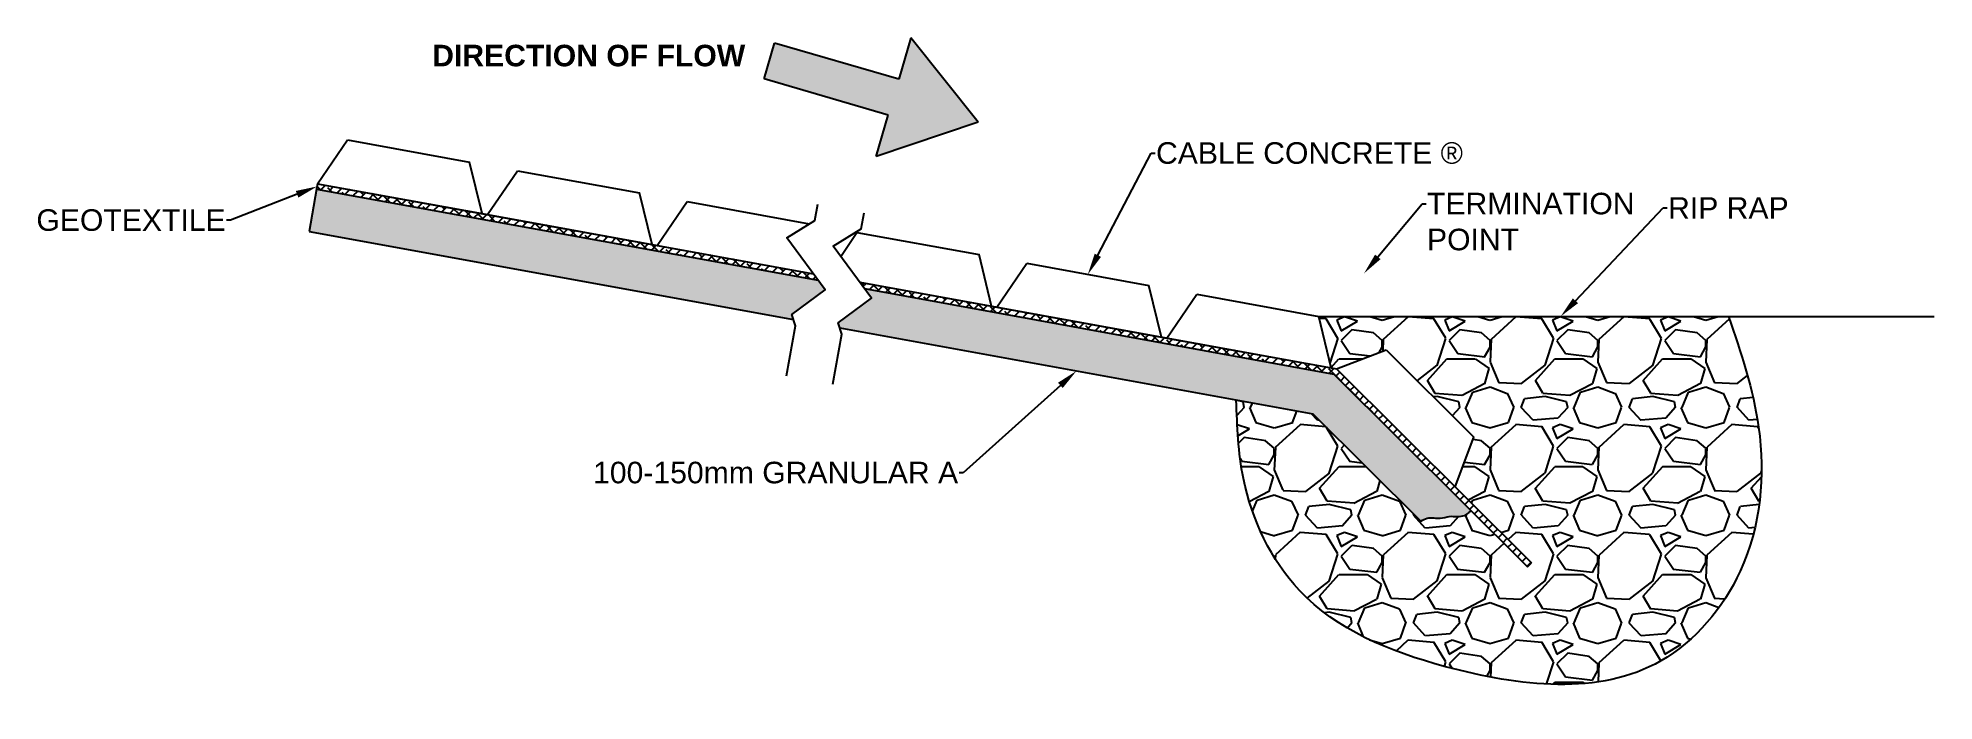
# Model space of a CAD drawing. Header units: inches. Extents: x -5 to 171, y -7 to 54.
import ezdxf
from ezdxf import colors
from ezdxf.entities.mleader import LeaderData, LeaderLine
from ezdxf.math import Vec2, Vec3

# ---------------------------------------------------------------- set-up
doc = ezdxf.new("R2010")
doc.units = ezdxf.units.IN
doc.header["$MEASUREMENT"] = 0
doc.styles.get("Standard").update_dxf_attribs({"font": 'arial.ttf'})

msp = doc.modelspace()

# ---------------------------------------------------------------- hatches: boundary and pattern name
h = msp.add_hatch(color=256)
h.dxf.hatch_style = 1
h.paths.add_polyline_path([(74.27, 47.16), (73.15, 43.33), (82.62, 46.53), (76.37, 54.34), (75.25, 50.5), (63.73, 53.86), (62.76, 50.53)])
h = msp.add_hatch()
h.set_pattern_fill('ANSI38', color=256, scale=5)
h.paths.add_polyline_path([(21.38, 40.81), (21.29, 40.32), (67.78, 31.86), (67.35, 32.45)])
h.paths.add_polyline_path([(71.64, 31.67), (72.07, 31.08), (115.59, 23.16), (133.55, 5.28), (133.9, 5.63), (115.83, 23.63)])
h = msp.add_hatch()
h.set_pattern_fill('GRAVEL', color=256, scale=3)
h.set_pattern_definition([(228.01279, (2.16, 3), (-24, -27), [0.40361, -39.957264]), (184.96974, (1.89, 2.7), (36, 3), [0.692604, -68.567774]), (132.51045, (1.2, 2.64), (30, -33), [0.488364, -48.3481]), (267.27369, (0.03, 1.89), (3, 60), [0.630714, -62.440674]), (292.83365, (0, 1.26), (-15, 36), [0.618465, -61.22812]), (357.27369, (0.24, 0.69), (-60, 3), [0.630714, -62.440674]), (37.69424, (0.87, 0.66), (-39, -30), [0.834087, -82.574546]), (72.25533, (1.53, 1.17), (21, 66), [0.787464, -77.958964]), (121.42957, (1.77, 1.92), (-24, 39), [0.63285, -62.65222]), (175.23636, (1.44, 2.46), (33, -3), [0.722496, -35.40229]), (222.39744, (0.72, 2.52), (-36, -33), [0.934344, -92.500125]), (138.81407, (3, 1.86), (-21, 18), [0.318903, -31.571534]), (171.46923, (2.76, 2.07), (39, -6), [0.60671, -60.064534]), (225, (2.16, 2.16), (-3e-16, -3), [0.42426, -3.81838]), (203.1986, (1.95, 2.52), (15, 6), [0.228474, -22.618845]), (291.8014, (1.74, 2.43), (-3, 9), [0.32311, -15.832385]), (30.96376, (1.86, 2.13), (9, 6), [0.52479, -16.96807]), (161.56505, (2.31, 2.4), (6, -3), [0.37947, -9.10736]), (16.38954, (0, 2.43), (30, 9), [0.5316, -52.628535]), (70.34618, (0.51, 2.58), (-12, -33), [0.445983, -44.152223]), (293.1986, (2.31, 3), (-6, 15), [0.456945, -22.390374]), (343.61046, (2.49, 2.58), (-30, 9), [0.5316, -52.628535]), (339.44395, (0, 0.57), (-15, 6), [0.51264, -25.11937]), (294.77514, (0.48, 0.39), (-15, 33), [0.429534, -42.52393]), (66.8014, (2.34, 0), (6, 15), [0.456945, -22.390374]), (17.35402, (2.52, 0.42), (-39, -12), [0.502893, -49.78627]), (69.44395, (0.87, 0), (-6, -15), [0.25632, -25.37569]), (101.30993, (2.16, 0), (-3, 12), [0.15297, -15.14409]), (165.96376, (2.13, 0.15), (9, -3), [0.618465, -11.75085]), (186.009, (1.53, 0.3), (30, 3), [0.57315, -56.74177]), (303.6901, (1.86, 1.86), (-3, 6), [0.432666, -10.38399]), (353.15723, (2.1, 1.5), (51, -6), [0.75538, -74.78269]), (60.9454, (2.85, 1.41), (-12, -21), [0.30887, -30.57802]), (90, (3, 1.68), (-3, 3), [0.18, -2.82]), (120.25644, (1.47, 0.39), (12, -21), [0.41677, -41.26056]), (48.01279, (1.26, 0.75), (24, 27), [0.807216, -39.553656]), (0, (1.8, 1.35), (3, 3), [0.78, -2.22]), (325.30485, (2.58, 1.35), (30, -21), [0.47434, -46.959823]), (254.0546, (2.97, 1.08), (-3, -12), [0.436806, -21.403524]), (207.64598, (2.85, 0.66), (-57, -30), [0.711195, -70.408423]), (175.42608, (2.22, 0.33), (-39, 3), [0.752397, -74.48722])])
h.paths.add_polyline_path([(21.29, 40.32), (20.58, 36.38), (65.49, 28.21), (65.33, 28.69), (68.44, 30.97), (67.78, 31.86)])
edge = h.paths.add_edge_path()
edge.add_line((72.07, 31.08), (72.73, 30.19))
edge.add_line((72.73, 30.19), (69.63, 27.9))
edge.add_line((69.63, 27.9), (69.79, 27.43))
edge.add_line((69.79, 27.43), (113.65, 19.45))
edge.add_line((113.65, 19.45), (123.64, 9.5))
edge.add_spline(control_points=[(123.64, 9.5), (123.84, 9.62), (124.39, 9.95), (125.35, 9.64), (126.25, 10.02), (127.02, 9.9), (127.66, 9.98), (128.07, 10.25), (128.24, 10.43), (128.3, 10.5)], knot_values=[0, 0, 0, 0, 0.677056, 1.878552, 2.727808, 3.480464, 4.177185, 4.616564, 4.913349, 4.913349, 4.913349, 4.913349], degree=3, periodic=0)
edge.add_line((128.3, 10.5), (115.59, 23.16))
edge.add_line((115.59, 23.16), (72.07, 31.08))
h = msp.add_hatch()
h.set_pattern_fill('GRAVEL', color=256, scale=10)
edge = h.paths.add_edge_path()
edge.add_spline(control_points=[(106.54, 20.74), (106.63, 18.31), (106.84, 12.01), (112.14, 0.93), (127.07, -5.18), (144.37, -7.18), (154.83, 5.16), (155.91, 17.49), (153.32, 25.13), (152.18, 28.5)], knot_values=[0, 0, 0, 0, 7.300264, 18.915147, 34.183306, 54.172633, 65.278457, 78.728903, 89.38036, 89.38036, 89.38036, 89.38036], degree=3, periodic=0)
edge.add_line((152.18, 28.5), (114.18, 28.5))
edge.add_line((114.18, 28.5), (115.34, 23.72))
edge.add_line((115.34, 23.72), (115.83, 23.63))
edge.add_line((115.83, 23.63), (120.43, 25.4))
edge.add_line((120.43, 25.4), (128.57, 17.29))
edge.add_line((128.57, 17.29), (126.82, 12.69))
edge.add_line((126.82, 12.69), (133.9, 5.63))
edge.add_line((133.9, 5.63), (133.55, 5.28))
edge.add_line((133.55, 5.28), (128.3, 10.5))
edge.add_spline(control_points=[(128.3, 10.5), (128.24, 10.43), (128.07, 10.25), (127.66, 9.98), (127.02, 9.9), (126.25, 10.02), (125.35, 9.64), (124.39, 9.95), (123.84, 9.62), (123.64, 9.5)], knot_values=[0, 0, 0, 0, 0.296785, 0.736164, 1.432885, 2.185541, 3.034796, 4.236293, 4.913349, 4.913349, 4.913349, 4.913349], degree=3, periodic=0)
edge.add_line((123.64, 9.5), (113.65, 19.45))
edge.add_line((113.65, 19.45), (106.54, 20.74))

# ---------------------------------------------------------------- linework, layer by layer
for p, q in [((62.76, 50.53), (63.73, 53.86)), ((75.25, 50.5), (63.73, 53.86)), ((76.37, 54.34), (75.25, 50.5)), ((82.62, 46.53), (76.37, 54.34)), ((74.27, 47.16), (62.76, 50.53)), ((73.15, 43.33), (74.27, 47.16)), ((82.62, 46.53), (73.15, 43.33)), ((21.38, 40.81), (24.16, 44.88)), ((24.16, 44.88), (35.47, 42.82)), ((36.63, 38.04), (35.47, 42.82)), ((21.38, 40.81), (21.29, 40.32)), ((21.38, 40.81), (36.63, 38.04)), ((21.38, 40.81), (67.35, 32.45)), ((37.13, 37.95), (39.9, 42.02)), ((39.9, 42.02), (51.21, 39.96)), ((21.29, 40.32), (20.58, 36.38)), ((21.29, 40.32), (67.78, 31.86)), ((52.38, 35.17), (51.21, 39.96)), ((52.87, 35.08), (55.64, 39.15)), ((55.64, 39.15), (66.95, 37.09)), ((36.63, 38.04), (37.13, 37.95)), ((37.13, 37.95), (52.38, 35.17)), ((20.58, 36.38), (65.49, 28.21)), ((52.38, 35.17), (52.87, 35.08)), ((69.87, 34.07), (71.38, 36.29)), ((71.38, 36.29), (82.7, 34.23)), ((52.87, 35.08), (67.35, 32.45)), ((83.86, 29.45), (82.7, 34.23)), ((84.35, 29.36), (87.12, 33.43)), ((87.12, 33.43), (98.44, 31.37)), ((71.64, 31.67), (83.86, 29.45)), ((71.64, 31.67), (115.83, 23.63)), ((72.07, 31.08), (115.59, 23.16)), ((99.6, 26.58), (98.44, 31.37)), ((100.09, 26.49), (102.87, 30.56)), ((102.87, 30.56), (114.18, 28.5)), ((83.86, 29.45), (84.35, 29.36)), ((84.35, 29.36), (99.6, 26.58)), ((115.34, 23.72), (114.18, 28.5)), ((114.18, 28.5), (171.23, 28.5)), ((69.79, 27.43), (113.65, 19.45)), ((99.6, 26.58), (100.09, 26.49)), ((100.09, 26.49), (115.34, 23.72)), ((115.83, 23.63), (120.43, 25.4)), ((120.43, 25.4), (128.57, 17.29)), ((115.34, 23.72), (115.83, 23.63)), ((115.59, 23.16), (133.55, 5.28)), ((115.83, 23.63), (133.9, 5.63)), ((113.65, 19.45), (123.64, 9.5)), ((126.82, 12.69), (128.57, 17.29)), ((133.55, 5.28), (133.9, 5.63))]:
    msp.add_line(p, q)
for points in [[(64.84, 23), (65.69, 27.63), (65.33, 28.69), (68.44, 30.97), (64.88, 35.8), (67.47, 37.41), (67.74, 38.9)], [(69.14, 22.22), (69.98, 26.85), (69.63, 27.9), (72.73, 30.19), (69.18, 35.02), (71.76, 36.63), (72.03, 38.12)]]:
    msp.add_lwpolyline(points)
for points in [[(152.18, 28.5), (154.96, 18.22), (153.26, 4.88), (145.91, -3.45), (125.93, -3.99), (112.39, 3.09), (107.2, 13.47), (106.54, 20.74)], [(123.64, 9.5), (124.25, 9.79), (125.45, 9.78), (126.29, 9.95), (127.04, 9.94), (127.72, 10.05), (128.09, 10.29), (128.3, 10.5)]]:
    msp.add_spline(points, degree=3)

# ---------------------------------------------------------------- texts
at = {"insert": (32, 53.7), "char_height": 2, "attachment_point": 1}
msp.add_mtext_dynamic_manual_height_columns('{\\fArial|b1|i0|c0|p34;DIRECTION OF FLOW}', width=45.699, gutter_width=1, heights=[0], dxfattribs=at)

# ---------------------------------------------------------------- leaders
ml = msp.add_multileader_mtext('Standard')
ml.set_content('CABLE CONCRETE ®', color=256)
ml.set_leader_properties()
ml.build(insert=Vec2(0, 0))
ml.multileader.update_dxf_attribs({"dogleg_length": 0.36, "arrow_head_size": 2})
ctx = ml.context
ctx.base_point, ctx.char_height, ctx.arrow_head_size, ctx.landing_gap_size, ctx.plane_origin = Vec3(99.01, 43.64), 2, 2, 0.09, Vec3(92.78, 32.4)
notes = []
notes.append((ctx, [(0, (1, 1, 0), (98.65, 43.64), (1, 0), 0.36, [(0, [(92.78, 32.4)], 0, [])])]))
ctx.mtext.insert, ctx.mtext.flow_direction = Vec3(99.1, 44.66), 5
ml = msp.add_multileader_mtext('Standard')
ml.set_content('GEOTEXTILE', color=256)
ml.set_leader_properties()
ml.build(insert=Vec2(0, 0))
ml.multileader.update_dxf_attribs({"dogleg_length": 0.36, "arrow_head_size": 2})
ctx = ml.context
ctx.base_point, ctx.char_height, ctx.arrow_head_size, ctx.landing_gap_size, ctx.plane_origin = Vec3(-4.48, 37.42), 2, 2, 0.09, Vec3(21.34, 40.56)
ctx.text_align_type = 2
notes.append((ctx, [(0, (1, 1, 0), (13.3, 37.42), (-1, 0), 0.36, [(0, [(21.34, 40.56)], 0, [])])]))
ctx.mtext.insert, ctx.mtext.alignment, ctx.mtext.flow_direction = Vec3(12.85, 38.44), 3, 5
ml = msp.add_multileader_mtext('Standard')
ml.set_content('TERMINATION \\PPOINT', color=256)
ml.set_leader_properties()
ml.build(insert=Vec2(0, 0))
ml.multileader.update_dxf_attribs({"dogleg_length": 0.36, "arrow_head_size": 2})
ctx = ml.context
ctx.base_point, ctx.char_height, ctx.arrow_head_size, ctx.landing_gap_size, ctx.plane_origin = Vec3(124.13, 38.95), 2, 2, 0.09, Vec3(118.38, 32.49)
notes.append((ctx, [(0, (1, 1, 0), (123.77, 38.95), (1, 0), 0.36, [(0, [(118.38, 32.49)], 0, [])])]))
ctx.mtext.insert, ctx.mtext.flow_direction = Vec3(124.22, 39.97), 5
ml = msp.add_multileader_mtext('Standard')
ml.set_content('RIP RAP', color=256)
ml.set_leader_properties()
ml.build(insert=Vec2(0, 0))
ml.multileader.update_dxf_attribs({"dogleg_length": 0.36, "arrow_head_size": 2})
ctx = ml.context
ctx.base_point, ctx.char_height, ctx.arrow_head_size, ctx.landing_gap_size, ctx.plane_origin = Vec3(146.48, 38.56), 2, 2, 0.09, Vec3(136.61, 28.5)
notes.append((ctx, [(0, (1, 1, 0), (146.12, 38.56), (1, 0), 0.36, [(0, [(136.61, 28.5)], 0, [])])]))
ctx.mtext.insert, ctx.mtext.flow_direction = Vec3(146.57, 39.56), 5
ml = msp.add_multileader_mtext('Standard')
ml.set_content('100-150mm GRANULAR A', color=256)
ml.set_leader_properties()
ml.build(insert=Vec2(0, 0))
ml.multileader.update_dxf_attribs({"dogleg_length": 0.36, "arrow_head_size": 2})
ctx = ml.context
ctx.base_point, ctx.char_height, ctx.arrow_head_size, ctx.landing_gap_size, ctx.plane_origin = Vec3(47.12, 14), 2, 2, 0.09, Vec3(91.72, 23.44)
ctx.text_align_type = 2
notes.append((ctx, [(0, (1, 1, 0), (81.21, 14), (-1, 0), 0.36, [(0, [(91.72, 23.44)], 0, [])])]))
ctx.mtext.insert, ctx.mtext.alignment, ctx.mtext.flow_direction = Vec3(80.76, 15.02), 3, 5
for ctx, leaders in notes:
    for number, flags, end, landing, length, lines in leaders:
        leader = LeaderData()
        leader.index, (leader.has_last_leader_line, leader.has_dogleg_vector, leader.attachment_direction) = number, flags
        leader.last_leader_point, leader.dogleg_vector, leader.dogleg_length = Vec3(end), Vec3(landing), length
        for number, points, colour, breaks in lines:
            line = LeaderLine()
            line.index, line.vertices, line.color, line.breaks = number, Vec3.list(points), colors.encode_raw_color(colour), breaks
            leader.lines.append(line)
        ctx.leaders.append(leader)

doc.saveas('drawing.dxf')
